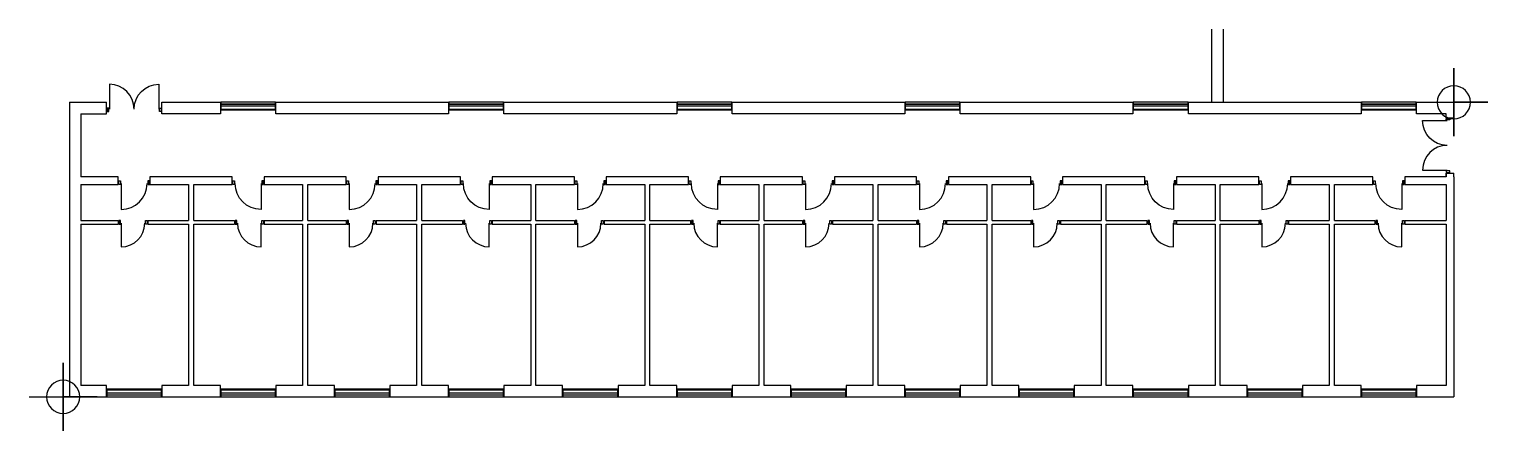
# Model space of a CAD drawing. Header units: millimetres. Extents: x -138915163 to -138870660, y 257856320 to 257868578.
import ezdxf

# ---------------------------------------------------------------- set-up
doc = ezdxf.new("R2010")
doc.units = ezdxf.units.MM
doc.header["$LTSCALE"] = 100
for name, color, linetype in [('A09--R-', 71, 'Continuous'), ('A21----', 7, 'Continuous'), ('A22--U-', 3, 'Continuous'), ('A314---', 1, 'Continuous'), ('A314-S-', 8, 'Continuous'), ('A321---', 1, 'Continuous')]:
    doc.layers.add(name, color=color, linetype=linetype)

# ---------------------------------------------------------------- blocks, each defined once
blk = doc.blocks.new('V169')
for p, q in [((-10, 110), (-1680, 110)), ((-10, 50), (-1680, 50))]:
    blk.add_line(p, q)
blk.add_lwpolyline([(-9.999999999992724, 7.276e-12), (-10, 230), (-1680, 230), (-1680, -7.276e-12)], close=True)
blk = doc.blocks.new('D97V')
for points in [[(20, 0), (20, 110), (70, 110), (70, 0)], [(950, 0), (950, 110), (900, 110), (900, 0)]]:
    blk.add_lwpolyline(points, close=True)
blk.add_lwpolyline([(90, 30), (90, -760, 0.4142135623730951), (880, 30, 0.4142135623730951)], format="xyb")
blk = doc.blocks.new('D97H')
for points in [[(-950, 110), (-900, 110), (-900, 0), (-950, 0)], [(-20, 0), (-20, 110), (-70, 110), (-70, 0)]]:
    blk.add_lwpolyline(points, close=True)
blk.add_lwpolyline([(-90, 30), (-90, -760, -0.4142135623730951), (-880, 30)], format="xyb")
blk = doc.blocks.new('D169D')
for points in [[(20, 110), (70, 110), (70, 0), (20, 0)], [(1670, 0), (1670, 110), (1620, 110), (1620, 0)]]:
    blk.add_lwpolyline(points, close=True)
for points in [[(844.9999999999982, 30, -0.4142135623730951), (89.99999999999454, -725.0000000000036), (89.99999999999454, 30)], [(844.9999999999964, 30, 0.4142135623730951), (1600, -725.0000000000036), (1600, 30)]]:
    blk.add_lwpolyline(points, format="xyb")
blk = doc.blocks.new('V169A3')
for p, q in [((1690, 204.9999999999927), (0, 204.9999999999927)), ((1690, 54.99999999998909), (0, 54.99999999998909))]:
    blk.add_line(p, q)
blk = doc.blocks.new('D90V')
for points in [[(20, 0.0424046834014007), (70, 0.0424046834014007), (70, 110.0424046834014), (20, 110.0424046834014)], [(829.9999999999927, 110.0424046834014), (879.9999999999927, 110.0424046834014), (879.9999999999927, 0.0424046834014007), (829.9999999999927, 0.0424046834014007)]]:
    blk.add_lwpolyline(points, close=True)
blk.add_lwpolyline([(90, 28.39798818088457), (90, -691.6020118191154, 0.4142135623730951), (810, 28.39798818088457)], format="xyb")
blk = doc.blocks.new('D90H')
for points in [[(-879.9999999999927, 0), (-829.9999999999927, 0), (-829.9999999999927, 110), (-879.9999999999927, 110)], [(-19.99999999999272, 109.9999999999927), (-19.99999999999272, -7.276e-12), (-69.99999999999272, -7.276e-12), (-69.99999999999272, 109.9999999999927)]]:
    blk.add_lwpolyline(points, close=True)
blk.add_lwpolyline([(-809.9999999999927, 28.35558349748317, 0.4142135623730951), (-89.99999999999272, -691.6444165025168), (-89.99999999999272, 28.35558349748317)], format="xyb")
blk = doc.blocks.new('point')
at = {"layer": 'A09--R-'}
blk.add_lwpolyline([(-1036.811483667698, 0), (1036.811483667698, 0), (0, 0), (0, 1036.811483667669), (0, -1036.811483667669), (0, 506.0430550800229, 12557.73520443142), (0.1611892709042877, 506.0430294083199)], format="xyb", dxfattribs=at)

msp = doc.modelspace()

# ---------------------------------------------------------------- linework, layer by layer
at = {"layer": 'A21----'}
for p, q in [((-138879077.2756885, 257866346.7721266), (-138879077.2756885, 257868578.4200829)), ((-138878727.2756885, 257866346.7721266), (-138878727.2756885, 257868578.4200829)), ((-138913937.2756885, 257866346.7721266), (-138913937.2756885, 257857356.7721266)), ((-138913937.2756885, 257866346.7721266), (-138912807.2756885, 257866346.7721266)), ((-138912807.2756885, 257865996.7721266), (-138912807.2756885, 257866346.7721266)), ((-138911117.2756885, 257866346.7721266), (-138909327.2756885, 257866346.7721266)), ((-138911117.2756885, 257865996.7721266), (-138911117.2756885, 257866346.7721266)), ((-138909327.2756885, 257866346.7721266), (-138909327.2756885, 257865996.7721266)), ((-138872837.2756885, 257866346.7721266), (-138871697.2756885, 257866346.7721266)), ((-138872837.2756885, 257865996.7721266), (-138872837.2756885, 257866346.7721266)), ((-138871697.2756885, 257865876.7721266), (-138871697.2756885, 257866346.7721266)), ((-138913587.2756885, 257865996.7721266), (-138912807.2756885, 257865996.7721266)), ((-138913587.2756885, 257865996.7721266), (-138913587.2756885, 257864066.7721266)), ((-138909327.2756885, 257865996.7721266), (-138911117.2756885, 257865996.7721266)), ((-138871927.2756885, 257865996.7721266), (-138872837.2756885, 257865996.7721266)), ((-138871927.2756885, 257865876.7721266), (-138871927.2756885, 257865996.7721266)), ((-138871927.2756885, 257865876.7721266), (-138871697.2756885, 257865876.7721266)), ((-138871697.2756885, 257865876.7721266), (-138871697.2756885, 257865986.7721266)), ((-138871927.2756885, 257864066.7721266), (-138871927.2756885, 257864186.7721266)), ((-138871927.2756885, 257864186.7721266), (-138871927.2756885, 257864066.7721266)), ((-138871927.2756885, 257864186.7721266), (-138871697.2756885, 257864186.7721266)), ((-138871697.2756885, 257864066.7721266), (-138871697.2756885, 257864186.7721266)), ((-138871697.2756885, 257864066.7721266), (-138871697.2756885, 257857356.7721266)), ((-138913587.2756885, 257863836.7721266), (-138913587.2756885, 257862736.7721266)), ((-138871927.2756885, 257863836.7721266), (-138871927.2756885, 257862736.7721266)), ((-138913587.2756885, 257862626.7721266), (-138913587.2756885, 257857706.7721266)), ((-138871927.2756885, 257862626.7721266), (-138871927.2756885, 257857706.7721266)), ((-138913937.2756885, 257857356.7721266), (-138912807.2756885, 257857356.7721266)), ((-138912807.2756885, 257857706.7721266), (-138913587.2756885, 257857706.7721266)), ((-138912807.2756885, 257857356.7721266), (-138912807.2756885, 257857706.7721266)), ((-138912807.2756885, 257857356.7721266), (-138912807.2756885, 257857356.7721266)), ((-138911117.2756885, 257857706.7721266), (-138911117.2756885, 257857356.7721266)), ((-138910302.2756885, 257857706.7721266), (-138911117.2756885, 257857706.7721266)), ((-138911117.2756885, 257857356.7721266), (-138909327.2756885, 257857356.7721266)), ((-138909327.2756885, 257857706.7721266), (-138910142.2756885, 257857706.7721266)), ((-138909327.2756885, 257857356.7721266), (-138909327.2756885, 257857706.7721266)), ((-138909327.2756885, 257857356.7721266), (-138909327.2756885, 257857356.7721266)), ((-138907637.2756885, 257857706.7721266), (-138907637.2756885, 257857356.7721266)), ((-138906822.2756885, 257857706.7721266), (-138907637.2756885, 257857706.7721266)), ((-138907637.2756885, 257857356.7721266), (-138905847.2756885, 257857356.7721266)), ((-138905847.2756885, 257857706.7721266), (-138906662.2756885, 257857706.7721266)), ((-138905847.2756885, 257857356.7721266), (-138905847.2756885, 257857706.7721266)), ((-138905847.2756885, 257857356.7721266), (-138905847.2756885, 257857356.7721266)), ((-138903342.2756885, 257857706.7721266), (-138904157.2756885, 257857706.7721266)), ((-138904157.2756885, 257857706.7721266), (-138904157.2756885, 257857356.7721266)), ((-138904157.2756885, 257857356.7721266), (-138902367.2756885, 257857356.7721266)), ((-138902367.2756885, 257857706.7721266), (-138903182.2756885, 257857706.7721266)), ((-138902367.2756885, 257857356.7721266), (-138902367.2756885, 257857706.7721266)), ((-138902367.2756885, 257857356.7721266), (-138902367.2756885, 257857356.7721266)), ((-138899862.2756885, 257857706.7721266), (-138900677.2756885, 257857706.7721266)), ((-138900677.2756885, 257857706.7721266), (-138900677.2756885, 257857356.7721266)), ((-138900677.2756885, 257857356.7721266), (-138898887.2756885, 257857356.7721266)), ((-138898887.2756885, 257857706.7721266), (-138899702.2756885, 257857706.7721266)), ((-138898887.2756885, 257857356.7721266), (-138898887.2756885, 257857706.7721266)), ((-138898887.2756885, 257857356.7721266), (-138898887.2756885, 257857356.7721266)), ((-138896382.2756885, 257857706.7721266), (-138897197.2756885, 257857706.7721266)), ((-138897197.2756885, 257857706.7721266), (-138897197.2756885, 257857356.7721266)), ((-138897197.2756885, 257857356.7721266), (-138895407.2756885, 257857356.7721266)), ((-138895407.2756885, 257857706.7721266), (-138896222.2756885, 257857706.7721266)), ((-138895407.2756885, 257857356.7721266), (-138895407.2756885, 257857706.7721266)), ((-138895407.2756885, 257857356.7721266), (-138895407.2756885, 257857356.7721266)), ((-138892902.2756885, 257857706.7721266), (-138893717.2756885, 257857706.7721266)), ((-138893717.2756885, 257857706.7721266), (-138893717.2756885, 257857356.7721266)), ((-138893717.2756885, 257857356.7721266), (-138891927.2756885, 257857356.7721266)), ((-138891927.2756885, 257857706.7721266), (-138892742.2756885, 257857706.7721266)), ((-138891927.2756885, 257857356.7721266), (-138891927.2756885, 257857706.7721266)), ((-138891927.2756885, 257857356.7721266), (-138891927.2756885, 257857356.7721266)), ((-138890237.2756885, 257857706.7721266), (-138890237.2756885, 257857356.7721266)), ((-138889422.2756885, 257857706.7721266), (-138890237.2756885, 257857706.7721266)), ((-138890237.2756885, 257857356.7721266), (-138888447.2756885, 257857356.7721266)), ((-138888447.2756885, 257857706.7721266), (-138889262.2756885, 257857706.7721266)), ((-138888447.2756885, 257857356.7721266), (-138888447.2756885, 257857706.7721266)), ((-138888447.2756885, 257857356.7721266), (-138888447.2756885, 257857356.7721266)), ((-138885942.2756885, 257857706.7721266), (-138886757.2756885, 257857706.7721266)), ((-138886757.2756885, 257857706.7721266), (-138886757.2756885, 257857356.7721266)), ((-138886757.2756885, 257857356.7721266), (-138884967.2756885, 257857356.7721266)), ((-138884967.2756885, 257857706.7721266), (-138885782.2756885, 257857706.7721266)), ((-138884967.2756885, 257857356.7721266), (-138884967.2756885, 257857706.7721266)), ((-138884967.2756885, 257857356.7721266), (-138884967.2756885, 257857356.7721266)), ((-138882462.2756885, 257857706.7721266), (-138883277.2756885, 257857706.7721266)), ((-138883277.2756885, 257857706.7721266), (-138883277.2756885, 257857356.7721266)), ((-138883277.2756885, 257857356.7721266), (-138881487.2756885, 257857356.7721266)), ((-138881487.2756885, 257857706.7721266), (-138882302.2756885, 257857706.7721266)), ((-138881487.2756885, 257857356.7721266), (-138881487.2756885, 257857706.7721266)), ((-138881487.2756885, 257857356.7721266), (-138881487.2756885, 257857356.7721266)), ((-138878982.2756885, 257857706.7721266), (-138879797.2756885, 257857706.7721266)), ((-138879797.2756885, 257857706.7721266), (-138879797.2756885, 257857356.7721266)), ((-138879797.2756885, 257857356.7721266), (-138878007.2756885, 257857356.7721266)), ((-138878007.2756885, 257857706.7721266), (-138878822.2756885, 257857706.7721266)), ((-138878007.2756885, 257857356.7721266), (-138878007.2756885, 257857706.7721266)), ((-138878007.2756885, 257857356.7721266), (-138878007.2756885, 257857356.7721266)), ((-138875502.2756885, 257857706.7721266), (-138876317.2756885, 257857706.7721266)), ((-138876317.2756885, 257857706.7721266), (-138876317.2756885, 257857356.7721266)), ((-138876317.2756885, 257857356.7721266), (-138874527.2756885, 257857356.7721266)), ((-138874527.2756885, 257857706.7721266), (-138875342.2756885, 257857706.7721266)), ((-138874527.2756885, 257857356.7721266), (-138874527.2756885, 257857706.7721266)), ((-138874527.2756885, 257857356.7721266), (-138874527.2756885, 257857356.7721266)), ((-138871927.2756885, 257857706.7721266), (-138872837.2756885, 257857706.7721266)), ((-138872837.2756885, 257857706.7721266), (-138872837.2756885, 257857356.7721266)), ((-138872837.2756885, 257857356.7721266), (-138871697.2756885, 257857356.7721266))]:
    msp.add_line(p, q, dxfattribs=at)
for points in [[(-138902367.2756885, 257865996.7721266), (-138907637.2756885, 257865996.7721266), (-138907637.2756885, 257866346.7721266), (-138902367.2756885, 257866346.7721266)], [(-138895407.2756885, 257865996.7721266), (-138900677.2756885, 257865996.7721266), (-138900677.2756885, 257866346.7721266), (-138895407.2756885, 257866346.7721266)], [(-138888447.2756885, 257865996.7721266), (-138893717.2756885, 257865996.7721266), (-138893717.2756885, 257866346.7721266), (-138888447.2756885, 257866346.7721266)], [(-138881487.2756885, 257865996.7721266), (-138886757.2756885, 257865996.7721266), (-138886757.2756885, 257866346.7721266), (-138881487.2756885, 257866346.7721266)], [(-138874527.2756885, 257865996.7721266), (-138879797.2756885, 257865996.7721266), (-138879797.2756885, 257866346.7721266), (-138874527.2756885, 257866346.7721266)]]:
    msp.add_lwpolyline(points, close=True, dxfattribs=at)
at = {"layer": 'A22--U-'}
for p, q in [((-138912447.2756885, 257864066.7721266), (-138913587.2756885, 257864066.7721266)), ((-138912447.2756885, 257863836.7721266), (-138912447.2756885, 257864066.7721266)), ((-138911477.2756885, 257864066.7721266), (-138911477.2756885, 257863836.7721266)), ((-138908967.2756885, 257864066.7721266), (-138911477.2756885, 257864066.7721266)), ((-138908967.2756885, 257863836.7721266), (-138908967.2756885, 257864066.7721266)), ((-138907997.2756885, 257864066.7721266), (-138907997.2756885, 257863836.7721266)), ((-138905487.2756885, 257864066.7721266), (-138907997.2756885, 257864066.7721266)), ((-138905487.2756885, 257863836.7721266), (-138905487.2756885, 257864066.7721266)), ((-138902007.2756885, 257864066.7721266), (-138904517.2756885, 257864066.7721266)), ((-138904517.2756885, 257864066.7721266), (-138904517.2756885, 257863836.7721266)), ((-138902007.2756885, 257863836.7721266), (-138902007.2756885, 257864066.7721266)), ((-138898527.2756885, 257864066.7721266), (-138901037.2756885, 257864066.7721266)), ((-138901037.2756885, 257864066.7721266), (-138901037.2756885, 257863836.7721266)), ((-138898527.2756885, 257863836.7721266), (-138898527.2756885, 257864066.7721266)), ((-138895047.2756885, 257864066.7721266), (-138897557.2756885, 257864066.7721266)), ((-138897557.2756885, 257864066.7721266), (-138897557.2756885, 257863836.7721266)), ((-138895047.2756885, 257863836.7721266), (-138895047.2756885, 257864066.7721266)), ((-138891567.2756885, 257864066.7721266), (-138894077.2756885, 257864066.7721266)), ((-138894077.2756885, 257864066.7721266), (-138894077.2756885, 257863836.7721266)), ((-138891567.2756885, 257863836.7721266), (-138891567.2756885, 257864066.7721266)), ((-138890597.2756885, 257864066.7721266), (-138890597.2756885, 257863836.7721266)), ((-138888087.2756885, 257864066.7721266), (-138890597.2756885, 257864066.7721266)), ((-138888087.2756885, 257863836.7721266), (-138888087.2756885, 257864066.7721266)), ((-138884607.2756885, 257864066.7721266), (-138887117.2756885, 257864066.7721266)), ((-138887117.2756885, 257864066.7721266), (-138887117.2756885, 257863836.7721266)), ((-138884607.2756885, 257863836.7721266), (-138884607.2756885, 257864066.7721266)), ((-138881127.2756885, 257864066.7721266), (-138883637.2756885, 257864066.7721266)), ((-138883637.2756885, 257864066.7721266), (-138883637.2756885, 257863836.7721266)), ((-138881127.2756885, 257863836.7721266), (-138881127.2756885, 257864066.7721266)), ((-138877647.2756885, 257864066.7721266), (-138880157.2756885, 257864066.7721266)), ((-138880157.2756885, 257864066.7721266), (-138880157.2756885, 257863836.7721266)), ((-138877647.2756885, 257863836.7721266), (-138877647.2756885, 257864066.7721266)), ((-138874167.2756885, 257864066.7721266), (-138876677.2756885, 257864066.7721266)), ((-138876677.2756885, 257864066.7721266), (-138876677.2756885, 257863836.7721266)), ((-138874167.2756885, 257863836.7721266), (-138874167.2756885, 257864066.7721266)), ((-138871927.2756885, 257864066.7721266), (-138873197.2756885, 257864066.7721266)), ((-138873197.2756885, 257864066.7721266), (-138873197.2756885, 257863836.7721266)), ((-138913587.2756885, 257863836.7721266), (-138912447.2756885, 257863836.7721266)), ((-138911477.2756885, 257863836.7721266), (-138910302.2756885, 257863836.7721266)), ((-138910302.2756885, 257863836.7721266), (-138910302.2756885, 257862736.7721266)), ((-138910142.2756885, 257862736.7721266), (-138910142.2756885, 257863836.7721266)), ((-138910142.2756885, 257863836.7721266), (-138908967.2756885, 257863836.7721266)), ((-138907997.2756885, 257863836.7721266), (-138906822.2756885, 257863836.7721266)), ((-138906822.2756885, 257863836.7721266), (-138906822.2756885, 257862736.7721266)), ((-138906662.2756885, 257862736.7721266), (-138906662.2756885, 257863836.7721266)), ((-138906662.2756885, 257863836.7721266), (-138905487.2756885, 257863836.7721266)), ((-138904517.2756885, 257863836.7721266), (-138903342.2756885, 257863836.7721266)), ((-138903342.2756885, 257863836.7721266), (-138903342.2756885, 257862736.7721266)), ((-138903182.2756885, 257863836.7721266), (-138902007.2756885, 257863836.7721266)), ((-138903182.2756885, 257862736.7721266), (-138903182.2756885, 257863836.7721266)), ((-138901037.2756885, 257863836.7721266), (-138899862.2756885, 257863836.7721266)), ((-138899862.2756885, 257863836.7721266), (-138899862.2756885, 257862736.7721266)), ((-138899702.2756885, 257863836.7721266), (-138898527.2756885, 257863836.7721266)), ((-138899702.2756885, 257862736.7721266), (-138899702.2756885, 257863836.7721266)), ((-138897557.2756885, 257863836.7721266), (-138896382.2756885, 257863836.7721266)), ((-138896382.2756885, 257863836.7721266), (-138896382.2756885, 257862736.7721266)), ((-138896222.2756885, 257863836.7721266), (-138895047.2756885, 257863836.7721266)), ((-138896222.2756885, 257862736.7721266), (-138896222.2756885, 257863836.7721266)), ((-138894077.2756885, 257863836.7721266), (-138892902.2756885, 257863836.7721266)), ((-138892902.2756885, 257863836.7721266), (-138892902.2756885, 257862736.7721266)), ((-138892742.2756885, 257863836.7721266), (-138891567.2756885, 257863836.7721266)), ((-138892742.2756885, 257862736.7721266), (-138892742.2756885, 257863836.7721266)), ((-138890597.2756885, 257863836.7721266), (-138889422.2756885, 257863836.7721266)), ((-138889422.2756885, 257863836.7721266), (-138889422.2756885, 257862736.7721266)), ((-138889262.2756885, 257863836.7721266), (-138888087.2756885, 257863836.7721266)), ((-138889262.2756885, 257862736.7721266), (-138889262.2756885, 257863836.7721266)), ((-138887117.2756885, 257863836.7721266), (-138885942.2756885, 257863836.7721266)), ((-138885942.2756885, 257863836.7721266), (-138885942.2756885, 257862736.7721266)), ((-138885782.2756885, 257863836.7721266), (-138884607.2756885, 257863836.7721266)), ((-138885782.2756885, 257862736.7721266), (-138885782.2756885, 257863836.7721266)), ((-138883637.2756885, 257863836.7721266), (-138882462.2756885, 257863836.7721266)), ((-138882462.2756885, 257863836.7721266), (-138882462.2756885, 257862736.7721266)), ((-138882302.2756885, 257863836.7721266), (-138881127.2756885, 257863836.7721266)), ((-138882302.2756885, 257862736.7721266), (-138882302.2756885, 257863836.7721266)), ((-138880157.2756885, 257863836.7721266), (-138878982.2756885, 257863836.7721266)), ((-138878982.2756885, 257863836.7721266), (-138878982.2756885, 257862736.7721266)), ((-138878822.2756885, 257863836.7721266), (-138877647.2756885, 257863836.7721266)), ((-138878822.2756885, 257862736.7721266), (-138878822.2756885, 257863836.7721266)), ((-138876677.2756885, 257863836.7721266), (-138875502.2756885, 257863836.7721266)), ((-138875502.2756885, 257863836.7721266), (-138875502.2756885, 257862736.7721266)), ((-138875342.2756885, 257863836.7721266), (-138874167.2756885, 257863836.7721266)), ((-138875342.2756885, 257862736.7721266), (-138875342.2756885, 257863836.7721266)), ((-138873197.2756885, 257863836.7721266), (-138871927.2756885, 257863836.7721266)), ((-138913587.2756885, 257862736.7721266), (-138912447.2756885, 257862736.7721266)), ((-138913587.2756885, 257862626.7721266), (-138912447.2756885, 257862626.7721266)), ((-138912447.2756885, 257862736.7721266), (-138912447.2756885, 257862626.7721266)), ((-138911547.2756885, 257862736.7721266), (-138911547.2756885, 257862626.7721266)), ((-138911547.2756885, 257862736.7721266), (-138910302.2756885, 257862736.7721266)), ((-138911547.2756885, 257862626.7721266), (-138910302.2756885, 257862626.7721266)), ((-138910302.2756885, 257862626.7721266), (-138910302.2756885, 257857706.7721266)), ((-138910142.2756885, 257862736.7721266), (-138908897.2756885, 257862736.7721266)), ((-138910142.2756885, 257862626.7721266), (-138908897.2756885, 257862626.7721266)), ((-138910142.2756885, 257857706.7721266), (-138910142.2756885, 257862626.7721266)), ((-138908897.2756885, 257862736.7721266), (-138908897.2756885, 257862626.7721266)), ((-138907997.2756885, 257862736.7721266), (-138906822.2756885, 257862736.7721266)), ((-138907997.2756885, 257862736.7721266), (-138907997.2756885, 257862626.7721266)), ((-138907997.2756885, 257862626.7721266), (-138906822.2756885, 257862626.7721266)), ((-138906822.2756885, 257862626.7721266), (-138906822.2756885, 257857706.7721266)), ((-138906662.2756885, 257862736.7721266), (-138905487.2756885, 257862736.7721266)), ((-138906662.2756885, 257862626.7721266), (-138905487.2756885, 257862626.7721266)), ((-138906662.2756885, 257857706.7721266), (-138906662.2756885, 257862626.7721266)), ((-138905487.2756885, 257862736.7721266), (-138905487.2756885, 257862626.7721266)), ((-138904577.2756885, 257862736.7721266), (-138904577.2756885, 257862626.7721266)), ((-138904577.2756885, 257862736.7721266), (-138903342.2756885, 257862736.7721266)), ((-138904577.2756885, 257862626.7721266), (-138903342.2756885, 257862626.7721266)), ((-138903342.2756885, 257862626.7721266), (-138903342.2756885, 257857706.7721266)), ((-138903182.2756885, 257862736.7721266), (-138901947.2756885, 257862736.7721266)), ((-138903182.2756885, 257857706.7721266), (-138903182.2756885, 257862626.7721266)), ((-138903182.2756885, 257862626.7721266), (-138901947.2756885, 257862626.7721266)), ((-138901947.2756885, 257862736.7721266), (-138901947.2756885, 257862626.7721266)), ((-138901037.2756885, 257862736.7721266), (-138901037.2756885, 257862626.7721266)), ((-138901037.2756885, 257862736.7721266), (-138899862.2756885, 257862736.7721266)), ((-138901037.2756885, 257862626.7721266), (-138899862.2756885, 257862626.7721266)), ((-138899862.2756885, 257862626.7721266), (-138899862.2756885, 257857706.7721266)), ((-138899702.2756885, 257862736.7721266), (-138898527.2756885, 257862736.7721266)), ((-138899702.2756885, 257857706.7721266), (-138899702.2756885, 257862626.7721266)), ((-138899702.2756885, 257862626.7721266), (-138898527.2756885, 257862626.7721266)), ((-138898527.2756885, 257862736.7721266), (-138898527.2756885, 257862626.7721266)), ((-138897617.2756885, 257862736.7721266), (-138897617.2756885, 257862626.7721266)), ((-138897617.2756885, 257862736.7721266), (-138896382.2756885, 257862736.7721266)), ((-138897617.2756885, 257862626.7721266), (-138896382.2756885, 257862626.7721266)), ((-138896382.2756885, 257862626.7721266), (-138896382.2756885, 257857706.7721266)), ((-138896222.2756885, 257862736.7721266), (-138894987.2756885, 257862736.7721266)), ((-138896222.2756885, 257857706.7721266), (-138896222.2756885, 257862626.7721266)), ((-138896222.2756885, 257862626.7721266), (-138894987.2756885, 257862626.7721266)), ((-138894987.2756885, 257862736.7721266), (-138894987.2756885, 257862626.7721266)), ((-138894077.2756885, 257862736.7721266), (-138894077.2756885, 257862626.7721266)), ((-138894077.2756885, 257862736.7721266), (-138892902.2756885, 257862736.7721266)), ((-138894077.2756885, 257862626.7721266), (-138892902.2756885, 257862626.7721266)), ((-138892902.2756885, 257862626.7721266), (-138892902.2756885, 257857706.7721266)), ((-138892742.2756885, 257862736.7721266), (-138891567.2756885, 257862736.7721266)), ((-138892742.2756885, 257857706.7721266), (-138892742.2756885, 257862626.7721266)), ((-138892742.2756885, 257862626.7721266), (-138891567.2756885, 257862626.7721266)), ((-138891567.2756885, 257862736.7721266), (-138891567.2756885, 257862626.7721266)), ((-138890657.2756885, 257862736.7721266), (-138890657.2756885, 257862626.7721266)), ((-138890657.2756885, 257862736.7721266), (-138889422.2756885, 257862736.7721266)), ((-138890657.2756885, 257862626.7721266), (-138889422.2756885, 257862626.7721266)), ((-138889422.2756885, 257862626.7721266), (-138889422.2756885, 257857706.7721266)), ((-138889262.2756885, 257862736.7721266), (-138888087.2756885, 257862736.7721266)), ((-138889262.2756885, 257857706.7721266), (-138889262.2756885, 257862626.7721266)), ((-138889262.2756885, 257862626.7721266), (-138888087.2756885, 257862626.7721266)), ((-138888087.2756885, 257862736.7721266), (-138888087.2756885, 257862626.7721266)), ((-138887177.2756885, 257862736.7721266), (-138887177.2756885, 257862626.7721266)), ((-138887177.2756885, 257862736.7721266), (-138885942.2756885, 257862736.7721266)), ((-138887177.2756885, 257862626.7721266), (-138885942.2756885, 257862626.7721266)), ((-138885942.2756885, 257862626.7721266), (-138885942.2756885, 257857706.7721266)), ((-138885782.2756885, 257862736.7721266), (-138884607.2756885, 257862736.7721266)), ((-138885782.2756885, 257857706.7721266), (-138885782.2756885, 257862626.7721266)), ((-138885782.2756885, 257862626.7721266), (-138884607.2756885, 257862626.7721266)), ((-138884607.2756885, 257862736.7721266), (-138884607.2756885, 257862626.7721266)), ((-138883697.2756885, 257862736.7721266), (-138883697.2756885, 257862626.7721266)), ((-138883697.2756885, 257862736.7721266), (-138882462.2756885, 257862736.7721266)), ((-138883697.2756885, 257862626.7721266), (-138882462.2756885, 257862626.7721266)), ((-138882462.2756885, 257862626.7721266), (-138882462.2756885, 257857706.7721266)), ((-138882302.2756885, 257862736.7721266), (-138881067.2756885, 257862736.7721266)), ((-138882302.2756885, 257857706.7721266), (-138882302.2756885, 257862626.7721266)), ((-138882302.2756885, 257862626.7721266), (-138881067.2756885, 257862626.7721266)), ((-138881067.2756885, 257862736.7721266), (-138881067.2756885, 257862626.7721266)), ((-138880157.2756885, 257862736.7721266), (-138880157.2756885, 257862626.7721266)), ((-138880157.2756885, 257862736.7721266), (-138878982.2756885, 257862736.7721266)), ((-138880157.2756885, 257862626.7721266), (-138878982.2756885, 257862626.7721266)), ((-138878982.2756885, 257862626.7721266), (-138878982.2756885, 257857706.7721266)), ((-138878822.2756885, 257862736.7721266), (-138877647.2756885, 257862736.7721266)), ((-138878822.2756885, 257857706.7721266), (-138878822.2756885, 257862626.7721266)), ((-138878822.2756885, 257862626.7721266), (-138877647.2756885, 257862626.7721266)), ((-138877647.2756885, 257862736.7721266), (-138877647.2756885, 257862626.7721266)), ((-138876737.2756885, 257862736.7721266), (-138876737.2756885, 257862626.7721266)), ((-138876737.2756885, 257862736.7721266), (-138875502.2756885, 257862736.7721266)), ((-138876737.2756885, 257862626.7721266), (-138875502.2756885, 257862626.7721266)), ((-138875502.2756885, 257862626.7721266), (-138875502.2756885, 257857706.7721266)), ((-138875342.2756885, 257862736.7721266), (-138874107.2756885, 257862736.7721266)), ((-138875342.2756885, 257857706.7721266), (-138875342.2756885, 257862626.7721266)), ((-138875342.2756885, 257862626.7721266), (-138874107.2756885, 257862626.7721266)), ((-138874107.2756885, 257862736.7721266), (-138874107.2756885, 257862626.7721266)), ((-138873197.2756885, 257862736.7721266), (-138871927.2756885, 257862736.7721266)), ((-138873197.2756885, 257862736.7721266), (-138873197.2756885, 257862626.7721266)), ((-138873197.2756885, 257862626.7721266), (-138871927.2756885, 257862626.7721266))]:
    msp.add_line(p, q, dxfattribs=at)

# ---------------------------------------------------------------- block references
at = {"layer": 'A09--R-', "linetype": 'Continuous'}
for p in [(-138871697.2756885, 257866346.7721266), (-138914126.6142517, 257857356.7721266)]:
    msp.add_blockref('point', p, dxfattribs=at)
at = {"layer": 'A314---', "rotation": 180}
for p in [(-138907637.2756885, 257866346.7721266), (-138900677.2756885, 257866346.7721266), (-138893717.2756885, 257866346.7721266), (-138886757.2756885, 257866346.7721266), (-138879797.2756885, 257866346.7721266), (-138872837.2756885, 257866346.7721266)]:
    msp.add_blockref('V169A3', p, dxfattribs=at)
at = {"layer": 'A314---'}
for p in [(-138912807.2756885, 257857356.7721266), (-138909327.2756885, 257857356.7721266), (-138905847.2756885, 257857356.7721266), (-138902367.2756885, 257857356.7721266), (-138898887.2756885, 257857356.7721266), (-138895407.2756885, 257857356.7721266), (-138891927.2756885, 257857356.7721266), (-138888447.2756885, 257857356.7721266), (-138884967.2756885, 257857356.7721266), (-138881487.2756885, 257857356.7721266), (-138878007.2756885, 257857356.7721266), (-138874527.2756885, 257857356.7721266)]:
    msp.add_blockref('V169A3', p, dxfattribs=at)
at = {"layer": 'A314-S-', "rotation": 180}
for p in [(-138909327.2756885, 257866346.7721266), (-138902367.2756885, 257866346.7721266), (-138895407.2756885, 257866346.7721266), (-138888447.2756885, 257866346.7721266), (-138881487.2756885, 257866346.7721266), (-138874527.2756885, 257866346.7721266)]:
    msp.add_blockref('V169', p, dxfattribs=at)
at = {"layer": 'A314-S-'}
for p in [(-138911117.2756885, 257857356.7721266), (-138907637.2756885, 257857356.7721266), (-138904157.2756885, 257857356.7721266), (-138900677.2756885, 257857356.7721266), (-138897197.2756885, 257857356.7721266), (-138893717.2756885, 257857356.7721266), (-138890237.2756885, 257857356.7721266), (-138886757.2756885, 257857356.7721266), (-138883277.2756885, 257857356.7721266), (-138879797.2756885, 257857356.7721266), (-138876317.2756885, 257857356.7721266), (-138872837.2756885, 257857356.7721266)]:
    msp.add_blockref('V169', p, dxfattribs=at)
at = {"layer": 'A321---'}
for p, rotation in [((-138911117.2756885, 257866171.7721266), 180), ((-138871927.2756885, 257865876.7721266), 270)]:
    msp.add_blockref('D169D', p, dxfattribs=dict(at, rotation=rotation))
for name, p in [('D97V', (-138912447.2756885, 257863836.7721266)), ('D97H', (-138907997.2756885, 257863836.7721266)), ('D97V', (-138905487.2756885, 257863836.7721266)), ('D97H', (-138901037.2756885, 257863836.7721266)), ('D97V', (-138898527.2756885, 257863836.7721266)), ('D97H', (-138894077.2756885, 257863836.7721266)), ('D97V', (-138891567.2756885, 257863836.7721266)), ('D97V', (-138884607.2756885, 257863836.7721266)), ('D97H', (-138880157.2756885, 257863836.7721266)), ('D97V', (-138877647.2756885, 257863836.7721266)), ('D97H', (-138873197.2756885, 257863836.7721266)), ('D90V', (-138912447.2756885, 257862626.7721266)), ('D90H', (-138907997.2756885, 257862626.7721266)), ('D90V', (-138905487.2756885, 257862626.7721266)), ('D90H', (-138901037.2756885, 257862626.7721266)), ('D90V', (-138898527.2756885, 257862626.7721266)), ('D90H', (-138894077.2756885, 257862626.7721266)), ('D90V', (-138891567.2756885, 257862626.7721266)), ('D90V', (-138888087.2756885, 257862626.7721266)), ('D90V', (-138884607.2756885, 257862626.7721266)), ('D90H', (-138880157.2756885, 257862626.7721266)), ('D90V', (-138877647.2756885, 257862626.7721266)), ('D90H', (-138873197.2756885, 257862626.7721266))]:
    msp.add_blockref(name, p, dxfattribs=at)
at = {"layer": 'A321---', "xscale": -1}
msp.add_blockref('D97H', (-138888087.2756885, 257863836.7721266), dxfattribs=at)

doc.saveas('drawing.dxf')
